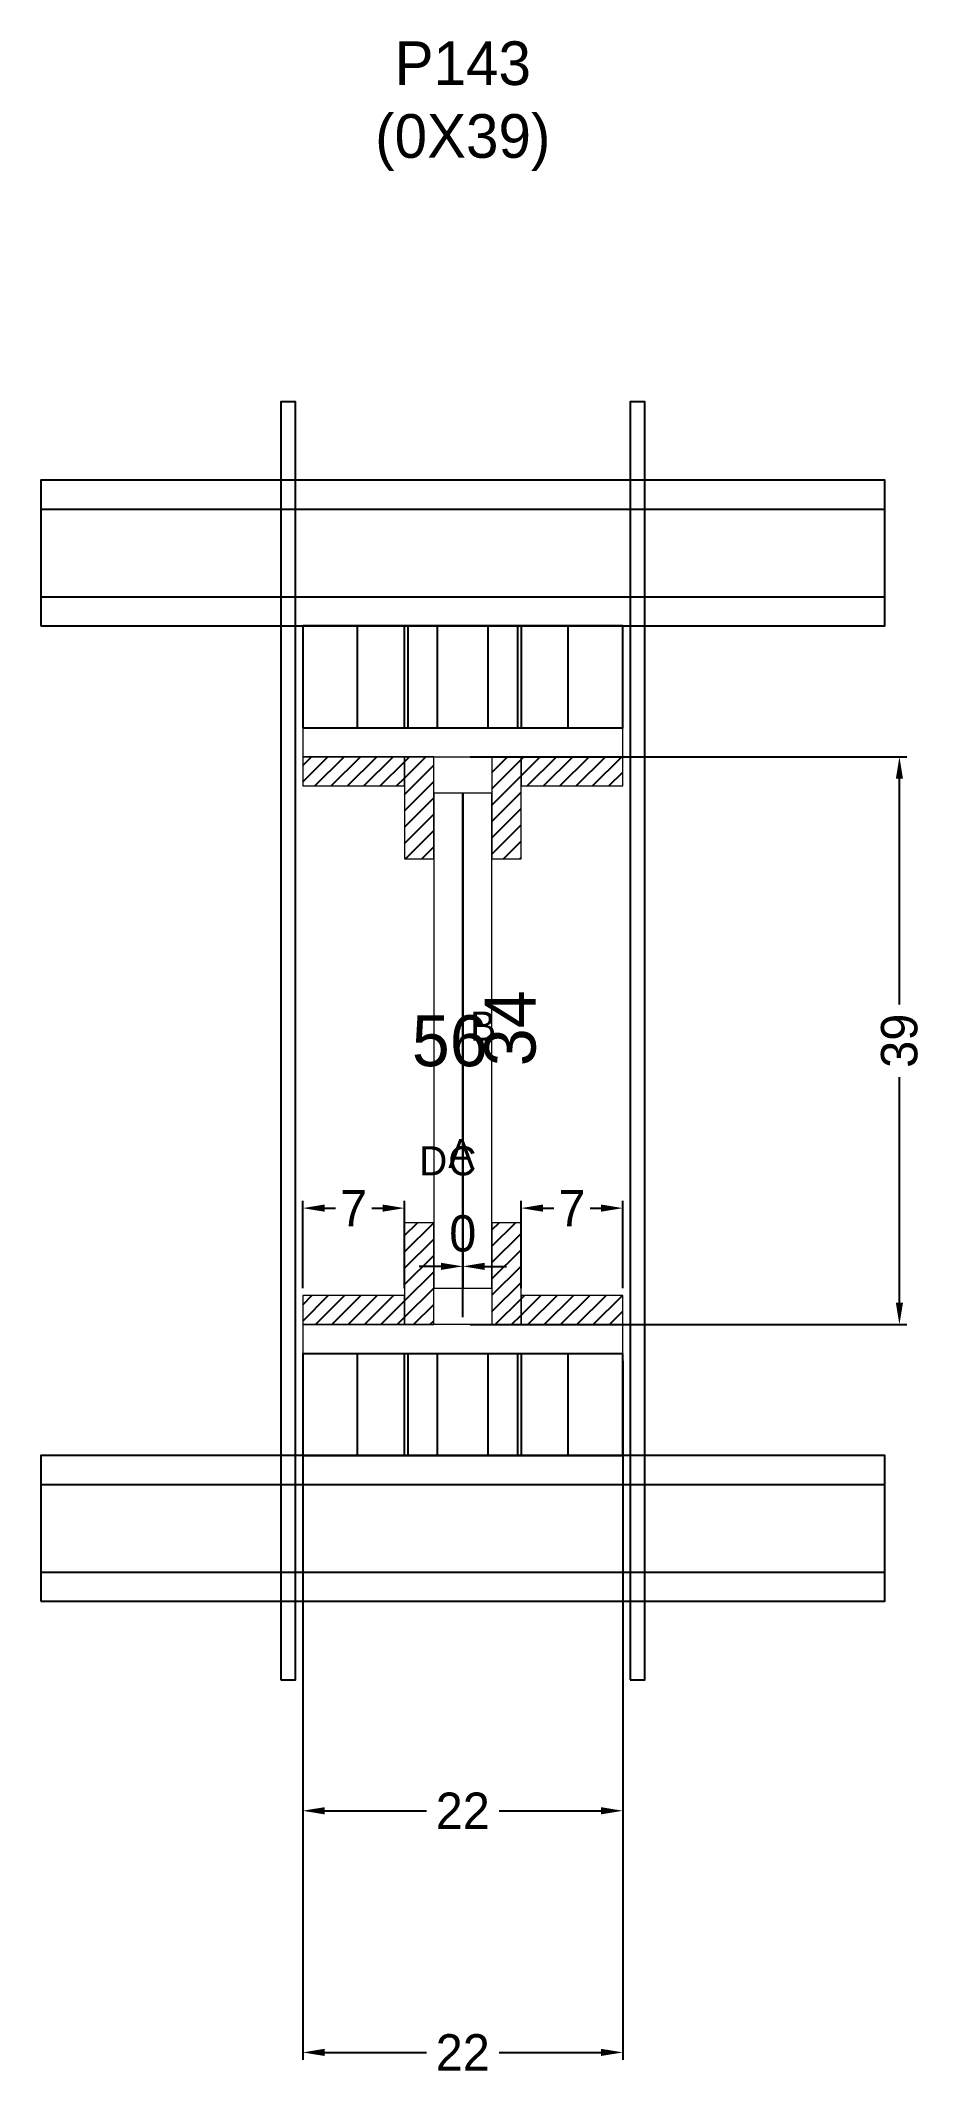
# Model space of a CAD drawing. Header units: centimetres. Extents: x -58 to 63, y -2 to 277.
import ezdxf

# ---------------------------------------------------------------- set-up
doc = ezdxf.new("R2010")
doc.units = ezdxf.units.CM
for name, color, linetype in [('CHAPA', 140, 'Continuous'), ('COTA', 241, 'Continuous'), ('Hachura', 251, 'Continuous'), ('Madeira', 30, 'Continuous'), ('NOMENCLATURA', 7, 'Continuous'), ('Painéis', 200, 'Continuous'), ('Perfil Metálico', 150, 'Continuous'), ('SARRAFO', 251, 'Continuous'), ('TEXTO_GERAL', 7, 'Continuous')]:
    doc.layers.add(name, color=color, linetype=linetype)
doc.dimstyles.new('cotax2', dxfattribs={"dimtxt": 2.5, "dimasz": 1.5, "dimexe": 0.5, "dimexo": 0.5, "dimgap": 0.5, "dimtad": 1, "dimcen": 2.5, "dimazin": 3, "dimtfac": 1, "dimtmove": 0, "dimatfit": 3})
pattern_1 = [(45, (0, 0), (-1.122532, 1.122532), [])]

# ---------------------------------------------------------------- blocks, each defined once
blk = doc.blocks.new('_CLOSEDFILLED')
at = {"color": 0, "linetype": 'BYBLOCK'}
blk.add_solid([(-1, 0.164), (0, 0), (-1, -0.164)], dxfattribs=at)
blk = doc.blocks.new('*D1')
for p, q in [((-22, 96), (-22, 0)), ((22, 96), (22, 0)), ((-19, 1), (-5, 1)), ((5, 1), (19, 1))]:
    blk.add_line(p, q)
at = {"layer": 'Defpoints'}
for p in [(-22, 97), (22, 97), (-22, 1)]:
    blk.add_point(p, dxfattribs=at)
at = {"layer": 'COTA', "xscale": 3, "yscale": 3, "rotation": 180}
blk.add_blockref('_CLOSEDFILLED', (-22, 1), dxfattribs=at)
at = {"layer": 'COTA', "xscale": 3, "yscale": 3}
blk.add_blockref('_CLOSEDFILLED', (22, 1), dxfattribs=at)
at = {"layer": 'COTA', "insert": (0, 1), "char_height": 5, "attachment_point": 5}
blk.add_mtext('22', dxfattribs=at)
blk = doc.blocks.new('*D2')
for p, q in [((0, 102), (0, 110)), ((0, 102), (0, 110)), ((-3, 109), (-6, 109)), ((0, 109), (0, 109)), ((3, 109), (6, 109))]:
    blk.add_line(p, q)
at = {"layer": 'Defpoints'}
for p in [(0, 109), (0, 101), (0, 101)]:
    blk.add_point(p, dxfattribs=at)
at = {"layer": 'COTA', "xscale": 3, "yscale": 3}
blk.add_blockref('_CLOSEDFILLED', (0, 109), dxfattribs=at)
at = {"layer": 'COTA', "xscale": 3, "yscale": 3, "rotation": 180}
blk.add_blockref('_CLOSEDFILLED', (0, 109), dxfattribs=at)
at = {"layer": 'COTA', "insert": (0, 113.5), "char_height": 5, "attachment_point": 5}
blk.add_mtext('0', dxfattribs=at)
blk = doc.blocks.new('*D3')
for p, q in [((1, 179), (61, 179)), ((60, 145), (60, 176)), ((60, 104), (60, 135)), ((1, 101), (61, 101))]:
    blk.add_line(p, q)
at = {"layer": 'Defpoints'}
for p in [(0, 179), (0, 101), (60, 101)]:
    blk.add_point(p, dxfattribs=at)
at = {"layer": 'COTA', "xscale": 3, "yscale": 3}
for p, rotation in [((60, 179), 90), ((60, 101), -90.00000000000001)]:
    blk.add_blockref('_CLOSEDFILLED', p, dxfattribs=dict(at, rotation=rotation))
at = {"layer": 'COTA', "insert": (60, 140), "char_height": 5, "attachment_point": 5, "rotation": 90}
blk.add_mtext('39', dxfattribs=at)
blk = doc.blocks.new('*D4')
for p, q in [((-22, 106), (-22, 118)), ((-8, 106), (-8, 118)), ((-19, 117), (-17.5, 117)), ((-12.5, 117), (-11, 117))]:
    blk.add_line(p, q)
at = {"layer": 'Defpoints'}
for p in [(-22, 117), (-22, 105), (-8, 105)]:
    blk.add_point(p, dxfattribs=at)
at = {"layer": 'COTA', "xscale": 3, "yscale": 3, "rotation": 180}
blk.add_blockref('_CLOSEDFILLED', (-22, 117), dxfattribs=at)
at = {"layer": 'COTA', "xscale": 3, "yscale": 3}
blk.add_blockref('_CLOSEDFILLED', (-8, 117), dxfattribs=at)
at = {"layer": 'COTA', "insert": (-15, 117), "char_height": 5, "attachment_point": 5}
blk.add_mtext('7', dxfattribs=at)
blk = doc.blocks.new('*D5')
for p, q in [((8, 106), (8, 118)), ((22, 106), (22, 118)), ((11, 117), (12.5, 117)), ((17.5, 117), (19, 117))]:
    blk.add_line(p, q)
at = {"layer": 'Defpoints'}
for p in [(8, 117), (8, 105), (22, 105)]:
    blk.add_point(p, dxfattribs=at)
at = {"layer": 'COTA', "xscale": 3, "yscale": 3, "rotation": 180}
blk.add_blockref('_CLOSEDFILLED', (8, 117), dxfattribs=at)
at = {"layer": 'COTA', "xscale": 3, "yscale": 3}
blk.add_blockref('_CLOSEDFILLED', (22, 117), dxfattribs=at)
at = {"layer": 'COTA', "insert": (15, 117), "char_height": 5, "attachment_point": 5}
blk.add_mtext('7', dxfattribs=at)
blk = doc.blocks.new('*D6')
for p, q in [((-22, 63.2), (-22, 33.2)), ((22, 63.2), (22, 33.2)), ((-19, 34.2), (-5, 34.2)), ((5, 34.2), (19, 34.2))]:
    blk.add_line(p, q)
at = {"layer": 'Defpoints'}
for p in [(-22, 64.2), (22, 64.2), (-22, 34.2)]:
    blk.add_point(p, dxfattribs=at)
at = {"layer": 'COTA', "xscale": 3, "yscale": 3, "rotation": 180}
blk.add_blockref('_CLOSEDFILLED', (-22, 34.2), dxfattribs=at)
at = {"layer": 'COTA', "xscale": 3, "yscale": 3}
blk.add_blockref('_CLOSEDFILLED', (22, 34.2), dxfattribs=at)
at = {"layer": 'COTA', "insert": (0, 34.2), "char_height": 5, "attachment_point": 5}
blk.add_mtext('22', dxfattribs=at)

msp = doc.modelspace()

# ---------------------------------------------------------------- hatches: boundary and pattern name
at = {"layer": 'Hachura'}
h = msp.add_hatch(dxfattribs=at)
h.set_pattern_fill('ANSI31')
h.set_pattern_definition(pattern_1)
h.paths.add_polyline_path([(-22, 175), (-8, 175), (-8, 179), (-22, 179)])
h = msp.add_hatch(dxfattribs=at)
h.set_pattern_fill('ANSI31')
h.set_pattern_definition(pattern_1)
h.paths.add_polyline_path([(-8, 165), (-4, 165), (-4, 179), (-8, 179)])
h = msp.add_hatch(dxfattribs=at)
h.set_pattern_fill('ANSI31')
h.set_pattern_definition(pattern_1)
h.paths.add_polyline_path([(4, 165), (8, 165), (8, 179), (4, 179)])
h = msp.add_hatch(dxfattribs=at)
h.set_pattern_fill('ANSI31')
h.set_pattern_definition(pattern_1)
h.paths.add_polyline_path([(8, 175), (22, 175), (22, 179), (8, 179)])
h = msp.add_hatch(dxfattribs=at)
h.set_pattern_fill('ANSI31')
h.set_pattern_definition(pattern_1)
h.paths.add_polyline_path([(-8, 101), (-4, 101), (-4, 115), (-8, 115)])
h = msp.add_hatch(dxfattribs=at)
h.set_pattern_fill('ANSI31')
h.set_pattern_definition(pattern_1)
h.paths.add_polyline_path([(4, 101), (8, 101), (8, 115), (4, 115)])
h = msp.add_hatch(dxfattribs=at)
h.set_pattern_fill('ANSI31')
h.set_pattern_definition(pattern_1)
h.paths.add_polyline_path([(-22, 101), (-8, 101), (-8, 105), (-22, 105)])
h = msp.add_hatch(dxfattribs=at)
h.set_pattern_fill('ANSI31')
h.set_pattern_definition(pattern_1)
h.paths.add_polyline_path([(8, 101), (22, 101), (22, 105), (8, 105)])

# ---------------------------------------------------------------- linework, layer by layer
at = {"layer": 'CHAPA', "lineweight": 18}
for points in [[(-22, 179), (22, 179), (22, 183), (-22, 183)], [(-22, 179), (22, 179), (22, 183), (-22, 183)], [(-4, 106), (0, 106), (0, 174), (-4, 174)], [(-4, 106), (0, 106), (0, 174), (-4, 174)], [(0, 106), (4, 106), (4, 174), (0, 174)], [(0, 106), (4, 106), (4, 174), (0, 174)], [(-22, 97), (22, 97), (22, 101), (-22, 101)], [(-22, 97), (22, 97), (22, 101), (-22, 101)]]:
    msp.add_lwpolyline(points, close=True, dxfattribs=at)
at = {"layer": 'Hachura'}
for points in [[(-25, 52.2), (-23, 52.2), (-23, 227.8), (-25, 227.8)], [(23, 52.2), (25, 52.2), (25, 227.8), (23, 227.8)]]:
    msp.add_lwpolyline(points, close=True, dxfattribs=at)
at = {"layer": 'Madeira', "color": 126}
for points in [[(-22, 183), (22, 183), (22, 197), (-22, 197)], [(-22, 183), (-8, 183), (-8, 197), (-22, 197)], [(-14.5, 183), (-7.5, 183), (-7.5, 197), (-14.5, 197)], [(-3.5, 183), (3.5, 183), (3.5, 197), (-3.5, 197)], [(7.5, 183), (14.5, 183), (14.5, 197), (7.5, 197)], [(8, 183), (22, 183), (22, 197), (8, 197)], [(-22, 83), (22, 83), (22, 97), (-22, 97)], [(-22, 83), (-8, 83), (-8, 97), (-22, 97)], [(-14.5, 83), (-7.5, 83), (-7.5, 97), (-14.5, 97)], [(-3.5, 83), (3.5, 83), (3.5, 97), (-3.5, 97)], [(7.5, 83), (14.5, 83), (14.5, 97), (7.5, 97)], [(8, 83), (22, 83), (22, 97), (8, 97)]]:
    msp.add_lwpolyline(points, close=True, dxfattribs=at)
at = {"layer": 'Painéis'}
msp.add_lwpolyline([(0, 106), (0, 106), (0, 174), (0, 174)], close=True, dxfattribs=at)
at = {"layer": 'Perfil Metálico', "color": 224}
for points in [[(-58, 197), (58, 197), (58, 217), (-58, 217)], [(-58, 201), (58, 201), (58, 213), (-58, 213)], [(-58, 63), (58, 63), (58, 83), (-58, 83)], [(-58, 67), (58, 67), (58, 79), (-58, 79)]]:
    msp.add_lwpolyline(points, close=True, dxfattribs=at)
at = {"layer": 'SARRAFO', "color": 251, "lineweight": 13}
for points in [[(-22, 175), (-8, 175), (-8, 179), (-22, 179)], [(-8, 165), (-4, 165), (-4, 179), (-8, 179)], [(4, 165), (8, 165), (8, 179), (4, 179)], [(8, 175), (22, 175), (22, 179), (8, 179)], [(-8, 101), (-4, 101), (-4, 115), (-8, 115)], [(4, 101), (8, 101), (8, 115), (4, 115)], [(-22, 101), (-8, 101), (-8, 105), (-22, 105)], [(8, 101), (22, 101), (22, 105), (8, 105)]]:
    msp.add_lwpolyline(points, close=True, dxfattribs=at)

# ---------------------------------------------------------------- texts
at = {"layer": 'COTA'}
msp.add_text('34', height=7, rotation=90, dxfattribs=at).set_placement((10, 136.5))
msp.add_text('56', height=7, dxfattribs=at).set_placement((-7, 136.5))
at = {"layer": 'NOMENCLATURA', "insert": (0, 259.5), "char_height": 6, "attachment_point": 8}
msp.add_mtext('P143\\P(0X39)', dxfattribs=at)
at = {"layer": 'TEXTO_GERAL'}
for s, p in [('B', (1, 140)), ('A', (-2, 122.5)), ('D', (-6, 121.5)), ('C', (-2, 121.5))]:
    msp.add_text(s, height=4, dxfattribs=at).set_placement(p)

# ---------------------------------------------------------------- dimensions: what is measured, and where the dimension line sits
at = {"layer": 'COTA'}
dim = msp.add_linear_dim(base=(60, 101), p1=(0, 101), p2=(0, 179), angle=90, dimstyle='cotax2', dxfattribs=at)
dim.commit()
dim.dimension.update_dxf_attribs({"geometry": '*D3', "text_midpoint": (60, 140)})
for base, p1, p2, picture, middle in [((-22, 117), (-22, 105), (-8, 105), '*D4', (-15, 117)), ((8, 117), (8, 105), (22, 105), '*D5', (15, 117)), ((0, 109), (0, 101), (0, 101), '*D2', (0, 113.5)), ((-22, 1), (-22, 97), (22, 97), '*D1', (0, 1)), ((-22, 34.2), (-22, 64.2), (22, 64.2), '*D6', (0, 34.2))]:
    dim = msp.add_linear_dim(base=base, p1=p1, p2=p2, dimstyle='cotax2', dxfattribs=at)
    dim.commit()
    dim.dimension.update_dxf_attribs({"geometry": picture, "text_midpoint": middle})

doc.saveas('drawing.dxf')
